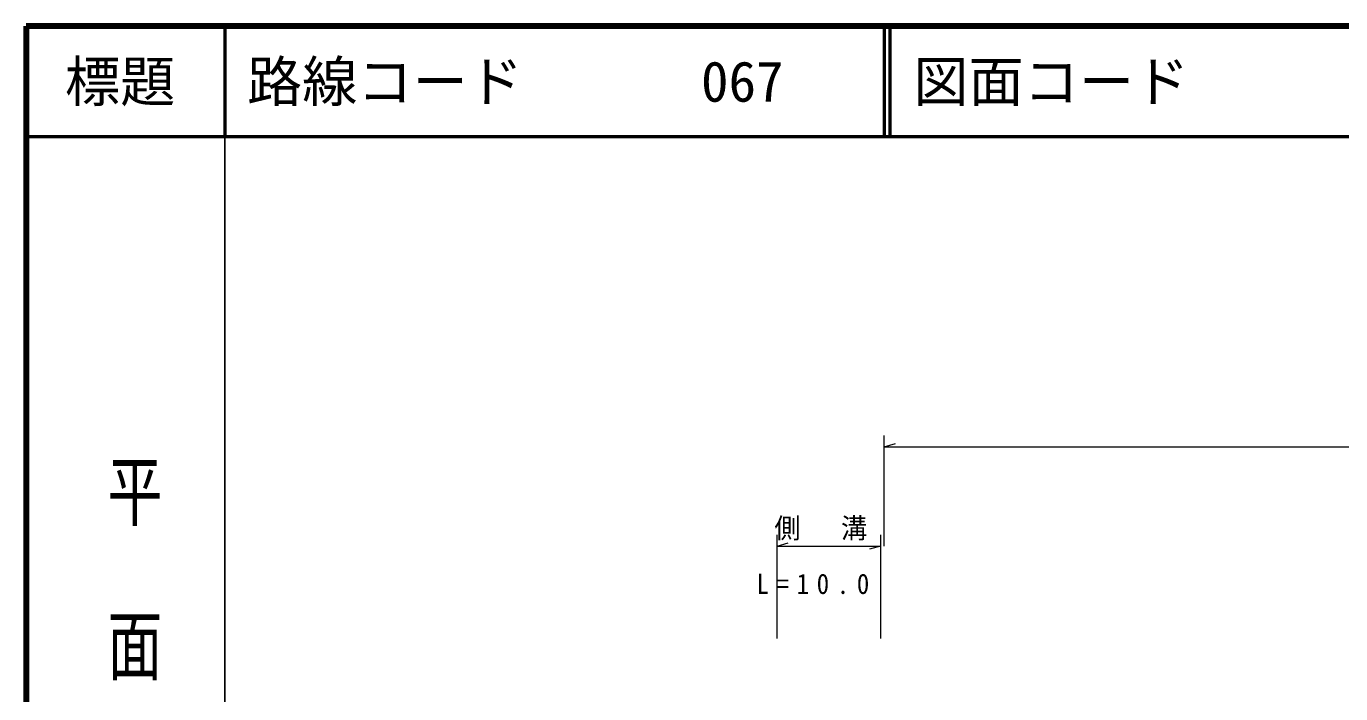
# Model space of a CAD drawing. Units: millimetres, scale not verified. Extents: x 40000 to 680000, y 20000 to 380000.
# Drawn here: x 40000 to 159107, y 319525 to 380000 of the extents above; entities that cross this region are included whole.
import ezdxf
from ezdxf.enums import TextEntityAlignment as Align

# ---------------------------------------------------------------- set-up
doc = ezdxf.new("R2010")
doc.units = ezdxf.units.MM
doc.header["$LTSCALE"] = 1000
for name, color, linetype, lineweight in [('M-STR-HTXT', 7, 'Continuous', 13), ('M-TTL', 2, 'Continuous', 140), ('M-TTL-BAND', 7, 'Continuous', 25), ('M-TTL-LINE', 7, 'Continuous', 50)]:
    doc.layers.add(name, color=color, linetype=linetype, lineweight=lineweight)
doc.layers.add('M-TTL-TXT', color=7, linetype='Continuous')
doc.styles.add('@ＭＳ ゴシック', font='')
doc.styles.add('ＭＳ ゴシック', font='')
doc.styles.get('@ＭＳ ゴシック').set_extended_font_data('@MS Gothic')
doc.styles.get('ＭＳ ゴシック').set_extended_font_data('MS Gothic')

msp = doc.modelspace()

# ---------------------------------------------------------------- linework, layer by layer
at = {"layer": 'M-STR-HTXT'}
for p, q in [((117751, 332907), (117751, 342907)), ((117751, 341907), (118751, 342187)), ((117751, 341907), (381985, 341907)), ((108042, 324536), (108042, 333907)), ((117411, 333907), (117411, 324536)), ((108042, 332907), (109042, 333187)), ((108042, 332907), (117411, 332907)), ((117411, 332907), (116411, 332627))]:
    msp.add_line(p, q, dxfattribs=at)
at = {"layer": 'M-TTL'}
for p, q in [((40000, 380000), (40000, 20000)), ((680000, 380000), (40000, 380000))]:
    msp.add_line(p, q, dxfattribs=at)
at = {"layer": 'M-TTL-BAND'}
msp.add_line((58000, 370000), (58000, 20000), dxfattribs=at)
at = {"layer": 'M-TTL-LINE'}
for p, q in [((58000, 380000), (58000, 370000)), ((117750, 380000), (117750, 370000)), ((118250, 380000), (118250, 370000)), ((40000, 370000), (680000, 370000))]:
    msp.add_line(p, q, dxfattribs=at)

# ---------------------------------------------------------------- texts
at = {"layer": 'M-STR-HTXT', "char_height": 1833, "attachment_point": 7, "style": 'ＭＳ ゴシック'}
for s, insert in [('\\T1.27;\\W0.95;側\u3000溝', (107789, 333407)), ('\\T1.62;\\W0.9;L=10.0', (106172, 328535))]:
    msp.add_mtext(s, dxfattribs=dict(at, insert=insert))
at = {"layer": 'M-TTL-BAND', "style": '@ＭＳ ゴシック', "width": 1.4}
msp.add_text('平  面  図', height=3666, rotation=270, dxfattribs=at).set_placement((49777, 306475), align=Align.MIDDLE_RIGHT)
at = {"layer": 'M-TTL-TXT', "style": 'ＭＳ ゴシック'}
msp.add_text('標題', height=3666, dxfattribs=at).set_placement((48500, 375000), align=Align.MIDDLE_CENTER)
for s, p in [('路線コード', (60000, 375000)), ('067', (101142, 375000)), ('図面コード', (120380, 375000))]:
    msp.add_text(s, height=3666, dxfattribs=at).set_placement(p, align=Align.MIDDLE_LEFT)

doc.saveas('drawing.dxf')
